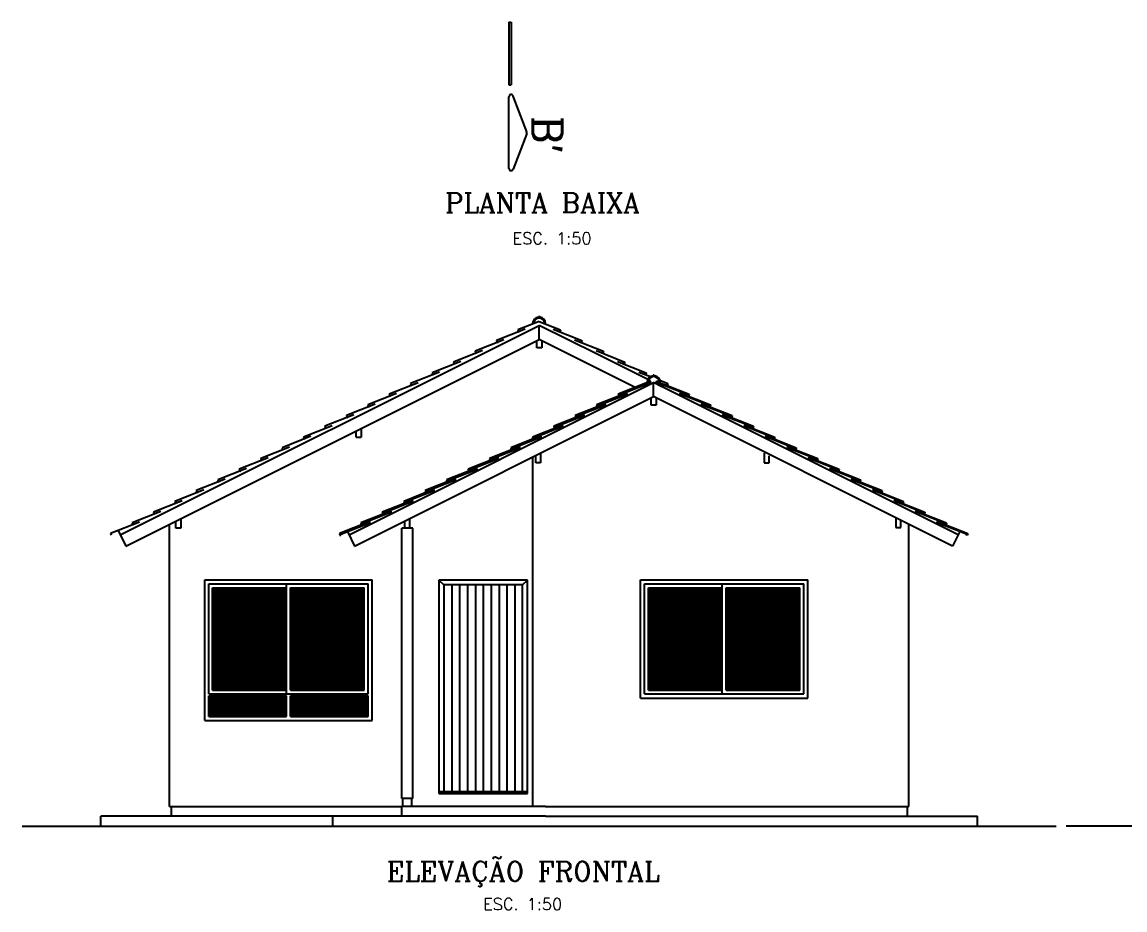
# Model space of a CAD drawing. Extents: x -29 to 75, y 16 to 65.
# Drawn here: x 20.13 to 31.34, y 15.54 to 24.56 of the extents above; entities that cross this region are included whole.
import ezdxf

# ---------------------------------------------------------------- set-up
doc = ezdxf.new("R2010")
doc.units = 0
doc.header["$MEASUREMENT"] = 0
doc.linetypes.add('DASHED2', pattern=[0.375, 0.25, -0.125])
doc.layers.get('0').update_dxf_attribs({"linetype": 'CONTINUOUS'})
for name, color, linetype in [('CORTETERRA', 244, 'CONTINUOUS'), ('COTAS', 244, 'CONTINUOUS'), ('PAREDE', 7, 'CONTINUOUS'), ('TELHA', 1, 'CONTINUOUS'), ('TELHADO', 30, 'CONTINUOUS'), ('TEXTO', 244, 'CONTINUOUS'), ('VEGETAÇÃO', 92, 'CONTINUOUS'), ('VIDROF', 155, 'CONTINUOUS'), ('VISTAP', 244, 'CONTINUOUS')]:
    doc.layers.add(name, color=color, linetype=linetype)
doc.styles.add('ROMANC', font='romanc.shx', dxfattribs={"height": 0.1})

# ---------------------------------------------------------------- blocks, each defined once
blk = doc.blocks.new('*X79')
at = {"color": 0, "linetype": 'Continuous'}
for p, q in [((22.068, 18.073), (22.809, 18.814)), ((22.068, 18.091), (22.791, 18.814)), ((22.068, 18.109), (22.774, 18.814)), ((22.068, 18.126), (22.756, 18.814)), ((22.068, 18.144), (22.738, 18.814)), ((22.068, 18.162), (22.721, 18.814)), ((22.068, 18.179), (22.703, 18.814)), ((22.068, 18.197), (22.685, 18.814)), ((22.068, 18.215), (22.668, 18.814)), ((22.068, 18.232), (22.65, 18.814)), ((22.068, 18.25), (22.632, 18.814)), ((22.068, 18.268), (22.615, 18.814)), ((22.068, 18.285), (22.597, 18.814)), ((22.068, 18.303), (22.579, 18.814)), ((22.068, 18.321), (22.562, 18.814)), ((22.068, 18.338), (22.544, 18.814)), ((22.068, 18.356), (22.526, 18.814)), ((22.068, 18.374), (22.509, 18.814)), ((22.068, 18.391), (22.491, 18.814)), ((22.068, 18.409), (22.473, 18.814)), ((22.068, 18.427), (22.456, 18.814)), ((22.068, 18.444), (22.438, 18.814)), ((22.068, 18.462), (22.42, 18.814)), ((22.068, 18.48), (22.402, 18.814)), ((22.068, 18.498), (22.385, 18.814)), ((22.068, 18.515), (22.367, 18.814)), ((22.068, 18.533), (22.349, 18.814)), ((22.068, 18.551), (22.332, 18.814)), ((22.068, 18.568), (22.314, 18.814)), ((22.068, 18.586), (22.296, 18.814)), ((22.068, 18.604), (22.279, 18.814)), ((22.068, 18.621), (22.261, 18.814)), ((22.068, 18.639), (22.243, 18.814)), ((22.068, 18.657), (22.226, 18.814)), ((22.068, 18.674), (22.208, 18.814)), ((22.068, 18.692), (22.19, 18.814)), ((22.068, 18.71), (22.173, 18.814)), ((22.068, 18.727), (22.155, 18.814)), ((22.068, 18.745), (22.137, 18.814)), ((22.068, 18.763), (22.12, 18.814)), ((22.068, 18.78), (22.102, 18.814)), ((22.068, 18.798), (22.084, 18.814)), ((22.068, 18.056), (22.818, 18.806)), ((22.068, 18.038), (22.818, 18.788)), ((22.068, 18.02), (22.818, 18.77)), ((22.068, 18.003), (22.818, 18.753)), ((22.068, 17.985), (22.818, 18.735)), ((22.068, 17.967), (22.818, 18.717)), ((22.858, 18.068), (23.605, 18.814)), ((22.858, 18.085), (23.587, 18.814)), ((22.858, 18.103), (23.569, 18.814)), ((22.858, 18.121), (23.552, 18.814)), ((22.858, 18.138), (23.534, 18.814)), ((22.858, 18.156), (23.516, 18.814)), ((22.858, 18.174), (23.498, 18.814)), ((22.858, 18.191), (23.481, 18.814)), ((22.858, 18.209), (23.463, 18.814)), ((22.858, 18.227), (23.445, 18.814)), ((22.858, 18.245), (23.428, 18.814)), ((22.858, 18.262), (23.41, 18.814)), ((22.858, 18.28), (23.392, 18.814)), ((22.858, 18.298), (23.375, 18.814)), ((22.858, 18.315), (23.357, 18.814)), ((22.858, 18.333), (23.339, 18.814)), ((22.858, 18.351), (23.322, 18.814)), ((22.858, 18.368), (23.304, 18.814)), ((22.858, 18.386), (23.286, 18.814)), ((22.858, 18.404), (23.269, 18.814)), ((22.858, 18.421), (23.251, 18.814)), ((22.858, 18.439), (23.233, 18.814)), ((22.858, 18.457), (23.216, 18.814)), ((22.858, 18.474), (23.198, 18.814)), ((22.858, 18.492), (23.18, 18.814)), ((22.858, 18.51), (23.163, 18.814)), ((22.858, 18.527), (23.145, 18.814)), ((22.858, 18.545), (23.127, 18.814)), ((22.858, 18.563), (23.11, 18.814)), ((22.858, 18.58), (23.092, 18.814)), ((22.858, 18.598), (23.074, 18.814)), ((22.858, 18.616), (23.057, 18.814)), ((22.858, 18.633), (23.039, 18.814)), ((22.858, 18.651), (23.021, 18.814)), ((22.858, 18.669), (23.004, 18.814)), ((22.858, 18.686), (22.986, 18.814)), ((22.858, 18.704), (22.968, 18.814)), ((22.858, 18.722), (22.95, 18.814)), ((22.858, 18.74), (22.933, 18.814)), ((22.858, 18.757), (22.915, 18.814)), ((22.858, 18.775), (22.897, 18.814)), ((22.858, 18.793), (22.88, 18.814)), ((22.858, 18.81), (22.862, 18.814)), ((22.858, 18.05), (23.608, 18.8)), ((22.858, 18.032), (23.608, 18.782)), ((22.858, 18.015), (23.608, 18.765)), ((22.858, 17.997), (23.608, 18.747)), ((22.858, 17.979), (23.608, 18.729)), ((26.496, 18.807), (26.504, 18.814)), ((26.496, 18.789), (26.521, 18.814)), ((26.496, 18.771), (26.539, 18.814)), ((26.496, 18.754), (26.557, 18.814)), ((26.496, 18.736), (26.574, 18.814)), ((26.496, 18.718), (26.592, 18.814)), ((26.496, 18.701), (26.61, 18.814)), ((26.496, 18.683), (26.627, 18.814)), ((26.496, 18.665), (26.645, 18.814)), ((26.496, 18.648), (26.663, 18.814)), ((26.496, 18.63), (26.68, 18.814)), ((26.496, 18.612), (26.698, 18.814)), ((26.496, 18.595), (26.716, 18.814)), ((26.496, 18.577), (26.734, 18.814)), ((26.496, 18.559), (26.751, 18.814)), ((26.496, 18.541), (26.769, 18.814)), ((26.496, 18.524), (26.787, 18.814)), ((26.496, 18.506), (26.804, 18.814)), ((26.496, 18.488), (26.822, 18.814)), ((26.496, 18.471), (26.84, 18.814)), ((26.496, 18.453), (26.857, 18.814)), ((26.496, 18.435), (26.875, 18.814)), ((26.496, 18.418), (26.893, 18.814)), ((26.496, 18.4), (26.91, 18.814)), ((26.496, 18.382), (26.928, 18.814)), ((26.496, 18.365), (26.946, 18.814)), ((26.496, 18.347), (26.963, 18.814)), ((26.496, 18.329), (26.981, 18.814)), ((26.496, 18.312), (26.999, 18.814)), ((26.496, 18.294), (27.016, 18.814)), ((26.496, 18.276), (27.034, 18.814)), ((26.496, 18.259), (27.052, 18.814)), ((26.496, 18.241), (27.069, 18.814)), ((26.496, 18.223), (27.087, 18.814)), ((26.496, 18.206), (27.105, 18.814)), ((26.496, 18.188), (27.122, 18.814)), ((26.496, 18.17), (27.14, 18.814)), ((26.496, 18.153), (27.158, 18.814)), ((26.496, 18.135), (27.175, 18.814)), ((26.496, 18.117), (27.193, 18.814)), ((26.496, 18.1), (27.211, 18.814)), ((26.496, 18.082), (27.228, 18.814)), ((26.496, 18.064), (27.246, 18.814)), ((26.496, 18.047), (27.246, 18.797)), ((26.496, 18.029), (27.246, 18.779)), ((26.496, 18.011), (27.246, 18.761)), ((26.496, 17.993), (27.246, 18.743)), ((26.496, 17.976), (27.246, 18.726)), ((27.286, 18.801), (27.299, 18.814)), ((27.286, 18.783), (27.317, 18.814)), ((27.286, 18.766), (27.335, 18.814)), ((27.286, 18.748), (27.352, 18.814)), ((27.286, 18.73), (27.37, 18.814)), ((27.286, 18.713), (27.388, 18.814)), ((27.286, 18.695), (27.405, 18.814)), ((27.286, 18.677), (27.423, 18.814)), ((27.286, 18.66), (27.441, 18.814)), ((27.286, 18.642), (27.458, 18.814)), ((27.286, 18.624), (27.476, 18.814)), ((27.286, 18.607), (27.494, 18.814)), ((27.286, 18.589), (27.511, 18.814)), ((27.286, 18.571), (27.529, 18.814)), ((27.286, 18.554), (27.547, 18.814)), ((27.286, 18.536), (27.564, 18.814)), ((27.286, 18.518), (27.582, 18.814)), ((27.286, 18.501), (27.6, 18.814)), ((27.286, 18.483), (27.617, 18.814)), ((27.286, 18.465), (27.635, 18.814)), ((27.286, 18.448), (27.653, 18.814)), ((27.286, 18.43), (27.67, 18.814)), ((27.286, 18.412), (27.688, 18.814)), ((27.286, 18.395), (27.706, 18.814)), ((27.286, 18.377), (27.723, 18.814)), ((27.286, 18.359), (27.741, 18.814)), ((27.286, 18.342), (27.759, 18.814)), ((27.286, 18.324), (27.776, 18.814)), ((27.286, 18.306), (27.794, 18.814)), ((27.286, 18.289), (27.812, 18.814)), ((27.286, 18.271), (27.83, 18.814)), ((27.286, 18.253), (27.847, 18.814)), ((27.286, 18.235), (27.865, 18.814)), ((27.286, 18.218), (27.883, 18.814)), ((27.286, 18.2), (27.9, 18.814)), ((27.286, 18.182), (27.918, 18.814)), ((27.286, 18.165), (27.936, 18.814)), ((27.286, 18.147), (27.953, 18.814)), ((27.286, 18.129), (27.971, 18.814)), ((27.286, 18.112), (27.989, 18.814)), ((27.286, 18.094), (28.006, 18.814)), ((27.286, 18.076), (28.024, 18.814)), ((27.286, 18.059), (28.036, 18.809)), ((27.286, 18.041), (28.036, 18.791)), ((27.286, 18.023), (28.036, 18.773)), ((27.286, 18.006), (28.036, 18.756)), ((27.286, 17.988), (28.036, 18.738)), ((27.286, 17.97), (28.036, 18.72)), ((22.068, 17.95), (22.818, 18.7)), ((22.068, 17.932), (22.818, 18.682)), ((22.068, 17.914), (22.818, 18.664)), ((22.068, 17.896), (22.818, 18.646)), ((22.068, 17.879), (22.818, 18.629)), ((22.068, 17.861), (22.818, 18.611)), ((22.858, 17.962), (23.608, 18.712)), ((22.858, 17.944), (23.608, 18.694)), ((22.858, 17.926), (23.608, 18.676)), ((22.858, 17.909), (23.608, 18.659)), ((22.858, 17.891), (23.608, 18.641)), ((22.858, 17.873), (23.608, 18.623)), ((22.858, 17.856), (23.608, 18.606)), ((26.496, 17.958), (27.246, 18.708)), ((26.496, 17.94), (27.246, 18.69)), ((26.496, 17.923), (27.246, 18.673)), ((26.496, 17.905), (27.246, 18.655)), ((26.496, 17.887), (27.246, 18.637)), ((26.496, 17.87), (27.246, 18.62)), ((27.286, 17.953), (28.036, 18.703)), ((27.286, 17.935), (28.036, 18.685)), ((27.286, 17.917), (28.036, 18.667)), ((27.286, 17.9), (28.036, 18.65)), ((27.286, 17.882), (28.036, 18.632)), ((27.286, 17.864), (28.036, 18.614)), ((22.068, 17.843), (22.818, 18.593)), ((22.068, 17.826), (22.818, 18.576)), ((22.068, 17.808), (22.818, 18.558)), ((22.068, 17.79), (22.818, 18.54)), ((22.07, 17.774), (22.818, 18.523)), ((22.087, 17.774), (22.818, 18.505)), ((22.858, 17.838), (23.608, 18.588)), ((22.858, 17.82), (23.608, 18.57)), ((22.858, 17.803), (23.608, 18.553)), ((22.858, 17.785), (23.608, 18.535)), ((22.865, 17.774), (23.608, 18.517)), ((22.883, 17.774), (23.608, 18.5)), ((26.496, 17.852), (27.246, 18.602)), ((26.496, 17.834), (27.246, 18.584)), ((26.496, 17.817), (27.246, 18.567)), ((26.496, 17.799), (27.246, 18.549)), ((26.496, 17.781), (27.246, 18.531)), ((26.507, 17.774), (27.246, 18.514)), ((26.524, 17.774), (27.246, 18.496)), ((27.286, 17.847), (28.036, 18.597)), ((27.286, 17.829), (28.036, 18.579)), ((27.286, 17.811), (28.036, 18.561)), ((27.286, 17.794), (28.036, 18.544)), ((27.286, 17.776), (28.036, 18.526)), ((27.302, 17.774), (28.036, 18.508)), ((22.105, 17.774), (22.818, 18.487)), ((22.123, 17.774), (22.818, 18.47)), ((22.14, 17.774), (22.818, 18.452)), ((22.158, 17.774), (22.818, 18.434)), ((22.176, 17.774), (22.818, 18.417)), ((22.193, 17.774), (22.818, 18.399)), ((22.211, 17.774), (22.818, 18.381)), ((22.9, 17.774), (23.608, 18.482)), ((22.918, 17.774), (23.608, 18.464)), ((22.936, 17.774), (23.608, 18.447)), ((22.953, 17.774), (23.608, 18.429)), ((22.971, 17.774), (23.608, 18.411)), ((22.989, 17.774), (23.608, 18.393)), ((26.542, 17.774), (27.246, 18.478)), ((26.56, 17.774), (27.246, 18.461)), ((26.577, 17.774), (27.246, 18.443)), ((26.595, 17.774), (27.246, 18.425)), ((26.613, 17.774), (27.246, 18.408)), ((26.63, 17.774), (27.246, 18.39)), ((27.32, 17.774), (28.036, 18.49)), ((27.338, 17.774), (28.036, 18.473)), ((27.355, 17.774), (28.036, 18.455)), ((27.373, 17.774), (28.036, 18.437)), ((27.391, 17.774), (28.036, 18.42)), ((27.408, 17.774), (28.036, 18.402)), ((27.426, 17.774), (28.036, 18.384)), ((22.229, 17.774), (22.818, 18.364)), ((22.246, 17.774), (22.818, 18.346)), ((22.264, 17.774), (22.818, 18.328)), ((22.282, 17.774), (22.818, 18.311)), ((22.299, 17.774), (22.818, 18.293)), ((22.317, 17.774), (22.818, 18.275)), ((23.006, 17.774), (23.608, 18.376)), ((23.024, 17.774), (23.608, 18.358)), ((23.042, 17.774), (23.608, 18.34)), ((23.06, 17.774), (23.608, 18.323)), ((23.077, 17.774), (23.608, 18.305)), ((23.095, 17.774), (23.608, 18.287)), ((23.113, 17.774), (23.608, 18.27)), ((26.648, 17.774), (27.246, 18.372)), ((26.666, 17.774), (27.246, 18.355)), ((26.683, 17.774), (27.246, 18.337)), ((26.701, 17.774), (27.246, 18.319)), ((26.719, 17.774), (27.246, 18.302)), ((26.736, 17.774), (27.246, 18.284)), ((27.444, 17.774), (28.036, 18.367)), ((27.461, 17.774), (28.036, 18.349)), ((27.479, 17.774), (28.036, 18.331)), ((27.497, 17.774), (28.036, 18.314)), ((27.514, 17.774), (28.036, 18.296)), ((27.532, 17.774), (28.036, 18.278)), ((22.335, 17.774), (22.818, 18.258)), ((22.352, 17.774), (22.818, 18.24)), ((22.37, 17.774), (22.818, 18.222)), ((22.388, 17.774), (22.818, 18.205)), ((22.405, 17.774), (22.818, 18.187)), ((22.423, 17.774), (22.818, 18.169)), ((23.13, 17.774), (23.608, 18.252)), ((23.148, 17.774), (23.608, 18.234)), ((23.166, 17.774), (23.608, 18.217)), ((23.183, 17.774), (23.608, 18.199)), ((23.201, 17.774), (23.608, 18.181)), ((23.219, 17.774), (23.608, 18.164)), ((26.754, 17.774), (27.246, 18.266)), ((26.772, 17.774), (27.246, 18.249)), ((26.79, 17.774), (27.246, 18.231)), ((26.807, 17.774), (27.246, 18.213)), ((26.825, 17.774), (27.246, 18.195)), ((26.843, 17.774), (27.246, 18.178)), ((26.86, 17.774), (27.246, 18.16)), ((27.55, 17.774), (28.036, 18.261)), ((27.567, 17.774), (28.036, 18.243)), ((27.585, 17.774), (28.036, 18.225)), ((27.603, 17.774), (28.036, 18.208)), ((27.62, 17.774), (28.036, 18.19)), ((27.638, 17.774), (28.036, 18.172)), ((22.441, 17.774), (22.818, 18.151)), ((22.458, 17.774), (22.818, 18.134)), ((22.476, 17.774), (22.818, 18.116)), ((22.494, 17.774), (22.818, 18.098)), ((22.512, 17.774), (22.818, 18.081)), ((22.529, 17.774), (22.818, 18.063)), ((22.547, 17.774), (22.818, 18.045)), ((23.236, 17.774), (23.608, 18.146)), ((23.254, 17.774), (23.608, 18.128)), ((23.272, 17.774), (23.608, 18.111)), ((23.289, 17.774), (23.608, 18.093)), ((23.307, 17.774), (23.608, 18.075)), ((23.325, 17.774), (23.608, 18.058)), ((26.878, 17.774), (27.246, 18.142)), ((26.896, 17.774), (27.246, 18.125)), ((26.913, 17.774), (27.246, 18.107)), ((26.931, 17.774), (27.246, 18.089)), ((26.949, 17.774), (27.246, 18.072)), ((26.966, 17.774), (27.246, 18.054)), ((27.656, 17.774), (28.036, 18.155)), ((27.673, 17.774), (28.036, 18.137)), ((27.691, 17.774), (28.036, 18.119)), ((27.709, 17.774), (28.036, 18.102)), ((27.726, 17.774), (28.036, 18.084)), ((27.744, 17.774), (28.036, 18.066)), ((27.762, 17.774), (28.036, 18.049)), ((22.565, 17.774), (22.818, 18.028)), ((22.582, 17.774), (22.818, 18.01)), ((22.6, 17.774), (22.818, 17.992)), ((22.618, 17.774), (22.818, 17.975)), ((22.635, 17.774), (22.818, 17.957)), ((22.653, 17.774), (22.818, 17.939)), ((23.342, 17.774), (23.608, 18.04)), ((23.36, 17.774), (23.608, 18.022)), ((23.378, 17.774), (23.608, 18.005)), ((23.395, 17.774), (23.608, 17.987)), ((23.413, 17.774), (23.608, 17.969)), ((23.431, 17.774), (23.608, 17.952)), ((23.448, 17.774), (23.608, 17.934)), ((26.984, 17.774), (27.246, 18.036)), ((27.002, 17.774), (27.246, 18.019)), ((27.019, 17.774), (27.246, 18.001)), ((27.037, 17.774), (27.246, 17.983)), ((27.055, 17.774), (27.246, 17.966)), ((27.072, 17.774), (27.246, 17.948)), ((27.779, 17.774), (28.036, 18.031)), ((27.797, 17.774), (28.036, 18.013)), ((27.815, 17.774), (28.036, 17.996)), ((27.833, 17.774), (28.036, 17.978)), ((27.85, 17.774), (28.036, 17.96)), ((27.868, 17.774), (28.036, 17.942)), ((22.671, 17.774), (22.818, 17.922)), ((22.688, 17.774), (22.818, 17.904)), ((22.706, 17.774), (22.818, 17.886)), ((22.724, 17.774), (22.818, 17.869)), ((22.741, 17.774), (22.818, 17.851)), ((22.759, 17.774), (22.818, 17.833)), ((23.466, 17.774), (23.608, 17.916)), ((23.484, 17.774), (23.608, 17.899)), ((23.501, 17.774), (23.608, 17.881)), ((23.519, 17.774), (23.608, 17.863)), ((23.537, 17.774), (23.608, 17.845)), ((23.555, 17.774), (23.608, 17.828)), ((27.09, 17.774), (27.246, 17.93)), ((27.108, 17.774), (27.246, 17.913)), ((27.125, 17.774), (27.246, 17.895)), ((27.143, 17.774), (27.246, 17.877)), ((27.161, 17.774), (27.246, 17.86)), ((27.178, 17.774), (27.246, 17.842)), ((27.196, 17.774), (27.246, 17.824)), ((27.886, 17.774), (28.036, 17.925)), ((27.903, 17.774), (28.036, 17.907)), ((27.921, 17.774), (28.036, 17.889)), ((27.939, 17.774), (28.036, 17.872)), ((27.956, 17.774), (28.036, 17.854)), ((27.974, 17.774), (28.036, 17.836)), ((22.028, 17.521), (22.222, 17.714)), ((22.028, 17.538), (22.204, 17.714)), ((22.028, 17.556), (22.186, 17.714)), ((22.028, 17.574), (22.169, 17.714)), ((22.028, 17.591), (22.151, 17.714)), ((22.028, 17.609), (22.133, 17.714)), ((22.028, 17.627), (22.116, 17.714)), ((22.028, 17.644), (22.098, 17.714)), ((22.028, 17.662), (22.08, 17.714)), ((22.028, 17.68), (22.063, 17.714)), ((22.028, 17.697), (22.045, 17.714)), ((22.029, 17.504), (22.239, 17.714)), ((22.047, 17.504), (22.257, 17.714)), ((22.065, 17.504), (22.275, 17.714)), ((22.082, 17.504), (22.292, 17.714)), ((22.1, 17.504), (22.31, 17.714)), ((22.118, 17.504), (22.328, 17.714)), ((22.135, 17.504), (22.345, 17.714)), ((22.153, 17.504), (22.363, 17.714)), ((22.171, 17.504), (22.381, 17.714)), ((22.188, 17.504), (22.398, 17.714)), ((22.206, 17.504), (22.416, 17.714)), ((22.224, 17.504), (22.434, 17.714)), ((22.242, 17.504), (22.452, 17.714)), ((22.259, 17.504), (22.469, 17.714)), ((22.277, 17.504), (22.487, 17.714)), ((22.295, 17.504), (22.505, 17.714)), ((22.312, 17.504), (22.522, 17.714)), ((22.33, 17.504), (22.54, 17.714)), ((22.348, 17.504), (22.558, 17.714)), ((22.365, 17.504), (22.575, 17.714)), ((22.383, 17.504), (22.593, 17.714)), ((22.401, 17.504), (22.611, 17.714)), ((22.418, 17.504), (22.628, 17.714)), ((22.436, 17.504), (22.646, 17.714)), ((22.454, 17.504), (22.664, 17.714)), ((22.471, 17.504), (22.681, 17.714)), ((22.489, 17.504), (22.699, 17.714)), ((22.507, 17.504), (22.717, 17.714)), ((22.524, 17.504), (22.734, 17.714)), ((22.542, 17.504), (22.752, 17.714)), ((22.56, 17.504), (22.77, 17.714)), ((22.577, 17.504), (22.787, 17.714)), ((22.595, 17.504), (22.805, 17.714)), ((22.613, 17.504), (22.818, 17.71)), ((22.777, 17.774), (22.818, 17.816)), ((22.794, 17.774), (22.818, 17.798)), ((22.812, 17.774), (22.818, 17.78)), ((22.858, 17.52), (23.053, 17.714)), ((22.858, 17.537), (23.035, 17.714)), ((22.858, 17.555), (23.017, 17.714)), ((22.858, 17.573), (23, 17.714)), ((22.858, 17.59), (22.982, 17.714)), ((22.858, 17.608), (22.964, 17.714)), ((22.858, 17.626), (22.946, 17.714)), ((22.858, 17.643), (22.929, 17.714)), ((22.858, 17.661), (22.911, 17.714)), ((22.858, 17.679), (22.893, 17.714)), ((22.858, 17.697), (22.876, 17.714)), ((22.86, 17.504), (23.07, 17.714)), ((22.878, 17.504), (23.088, 17.714)), ((22.896, 17.504), (23.106, 17.714)), ((22.913, 17.504), (23.123, 17.714)), ((22.931, 17.504), (23.141, 17.714)), ((22.949, 17.504), (23.159, 17.714)), ((22.966, 17.504), (23.176, 17.714)), ((22.984, 17.504), (23.194, 17.714)), ((23.002, 17.504), (23.212, 17.714)), ((23.019, 17.504), (23.229, 17.714)), ((23.037, 17.504), (23.247, 17.714)), ((23.055, 17.504), (23.265, 17.714)), ((23.072, 17.504), (23.282, 17.714)), ((23.09, 17.504), (23.3, 17.714)), ((23.108, 17.504), (23.318, 17.714)), ((23.125, 17.504), (23.335, 17.714)), ((23.143, 17.504), (23.353, 17.714)), ((23.161, 17.504), (23.371, 17.714)), ((23.178, 17.504), (23.388, 17.714)), ((23.196, 17.504), (23.406, 17.714)), ((23.214, 17.504), (23.424, 17.714)), ((23.231, 17.504), (23.441, 17.714)), ((23.249, 17.504), (23.459, 17.714)), ((23.267, 17.504), (23.477, 17.714)), ((23.285, 17.504), (23.495, 17.714)), ((23.302, 17.504), (23.512, 17.714)), ((23.32, 17.504), (23.53, 17.714)), ((23.338, 17.504), (23.548, 17.714)), ((23.355, 17.504), (23.565, 17.714)), ((23.373, 17.504), (23.583, 17.714)), ((23.391, 17.504), (23.601, 17.714)), ((23.408, 17.504), (23.618, 17.714)), ((23.426, 17.504), (23.636, 17.714)), ((23.444, 17.504), (23.648, 17.709)), ((23.572, 17.774), (23.608, 17.81)), ((23.59, 17.774), (23.608, 17.792)), ((23.608, 17.774), (23.608, 17.775)), ((27.214, 17.774), (27.246, 17.807)), ((27.231, 17.774), (27.246, 17.789)), ((27.992, 17.774), (28.036, 17.819)), ((28.009, 17.774), (28.036, 17.801)), ((28.027, 17.774), (28.036, 17.783)), ((22.63, 17.504), (22.818, 17.692)), ((22.648, 17.504), (22.818, 17.674)), ((22.666, 17.504), (22.818, 17.657)), ((22.683, 17.504), (22.818, 17.639)), ((22.701, 17.504), (22.818, 17.621)), ((22.719, 17.504), (22.818, 17.603)), ((23.461, 17.504), (23.648, 17.691)), ((23.479, 17.504), (23.648, 17.673)), ((23.497, 17.504), (23.648, 17.656)), ((23.514, 17.504), (23.648, 17.638)), ((23.532, 17.504), (23.648, 17.62)), ((23.55, 17.504), (23.648, 17.603)), ((22.736, 17.504), (22.818, 17.586)), ((22.754, 17.504), (22.818, 17.568)), ((22.772, 17.504), (22.818, 17.55)), ((22.79, 17.504), (22.818, 17.533)), ((22.807, 17.504), (22.818, 17.515)), ((23.567, 17.504), (23.648, 17.585)), ((23.585, 17.504), (23.648, 17.567)), ((23.603, 17.504), (23.648, 17.55)), ((23.62, 17.504), (23.648, 17.532)), ((23.638, 17.504), (23.648, 17.514))]:
    blk.add_line(p, q, dxfattribs=at)

msp = doc.modelspace()

# ---------------------------------------------------------------- linework, layer by layer
at = {"layer": 'CORTETERRA', "color": 3}
msp.add_line((43.257, 16.391), (30.741, 16.391), dxfattribs=at)
at = {"layer": 'COTAS', "color": 3}
for p, q in [((25.079, 24.562), (25.079, 23.923)), ((25.079, 24.562), (25.101, 24.562)), ((25.101, 24.562), (25.101, 23.923)), ((25.079, 23.923), (25.101, 23.923))]:
    msp.add_line(p, q, dxfattribs=at)
at = {"layer": 'PAREDE', "color": 1}
for p, q in [((25.32, 16.591), (25.32, 20.141)), ((23.99, 16.671), (23.99, 19.419)), ((24.103, 16.671), (24.103, 19.419)), ((29.141, 16.591), (29.141, 19.46)), ((23.99, 16.491), (23.99, 16.591)), ((24, 16.591), (24, 16.671)), ((24.093, 16.591), (24.093, 16.671)), ((25.451, 16.591), (29.141, 16.591)), ((29.126, 16.591), (29.126, 16.491)), ((23.29, 16.391), (23.29, 16.491)), ((25.451, 16.491), (29.841, 16.491)), ((29.841, 16.391), (29.841, 16.491))]:
    msp.add_line(p, q, dxfattribs=at)
at = {"layer": 'PAREDE', "color": 1, "linetype": 'Continuous'}
for p, q in [((24.103, 16.671), (23.99, 16.671)), ((25.451, 16.591), (23.99, 16.591)), ((25.451, 16.491), (20.931, 16.491)), ((20.931, 16.391), (20.931, 16.491))]:
    msp.add_line(p, q, dxfattribs=at)
at = {"layer": 'TELHA', "linetype": 'Continuous'}
msp.add_line((26.549, 20.756), (26.549, 20.898), dxfattribs=at)
at = {"layer": 'TELHADO', "color": 244, "linetype": 'Continuous'}
for p, q in [((25.386, 21.52), (25.169, 21.434)), ((25.381, 21.568), (25.378, 21.563)), ((25.382, 21.568), (25.379, 21.563)), ((25.388, 21.568), (25.381, 21.568)), ((25.382, 21.568), (25.389, 21.568)), ((25.386, 21.52), (25.603, 21.434)), ((25.388, 21.568), (25.392, 21.563)), ((25.389, 21.568), (25.392, 21.563)), ((21.129, 19.351), (25.386, 21.479)), ((25.244, 21.441), (24.952, 21.325)), ((25.169, 21.434), (25.175, 21.415)), ((25.175, 21.415), (25.183, 21.418)), ((25.183, 21.418), (25.183, 21.427)), ((25.329, 21.501), (25.319, 21.497)), ((25.974, 21.186), (25.386, 21.479)), ((25.386, 21.337), (25.386, 21.479)), ((25.451, 21.497), (25.442, 21.501)), ((25.529, 21.441), (25.821, 21.325)), ((25.59, 21.418), (25.589, 21.427)), ((25.597, 21.415), (25.59, 21.418)), ((25.603, 21.434), (25.597, 21.415)), ((21.186, 19.237), (25.386, 21.337)), ((25.026, 21.332), (24.734, 21.216)), ((24.952, 21.325), (24.957, 21.306)), ((24.957, 21.306), (24.965, 21.309)), ((24.965, 21.309), (24.965, 21.318)), ((25.362, 21.251), (25.362, 21.323)), ((26.362, 20.849), (25.386, 21.337)), ((25.412, 21.325), (25.412, 21.251)), ((25.746, 21.332), (26.039, 21.216)), ((25.808, 21.309), (25.807, 21.318)), ((25.815, 21.306), (25.808, 21.309)), ((25.821, 21.325), (25.815, 21.306)), ((24.809, 21.223), (24.516, 21.107)), ((24.734, 21.216), (24.74, 21.197)), ((24.74, 21.197), (24.747, 21.2)), ((24.747, 21.2), (24.748, 21.209)), ((25.412, 21.251), (25.362, 21.251)), ((25.964, 21.223), (26.257, 21.107)), ((26.489, 20.928), (25.974, 21.186)), ((26.025, 21.2), (26.025, 21.209)), ((26.033, 21.197), (26.025, 21.2)), ((26.039, 21.216), (26.033, 21.197)), ((24.591, 21.114), (24.298, 20.998)), ((24.516, 21.107), (24.522, 21.088)), ((24.522, 21.088), (24.529, 21.091)), ((24.529, 21.091), (24.53, 21.1)), ((26.182, 21.114), (26.474, 20.998)), ((26.243, 21.091), (26.243, 21.1)), ((26.251, 21.088), (26.243, 21.091)), ((26.257, 21.107), (26.251, 21.088)), ((24.373, 21.005), (24.08, 20.889)), ((24.298, 20.998), (24.304, 20.979)), ((24.304, 20.979), (24.312, 20.983)), ((24.312, 20.983), (24.312, 20.992)), ((26.4, 21.005), (26.517, 20.959)), ((26.461, 20.983), (26.461, 20.992)), ((26.469, 20.979), (26.461, 20.983)), ((26.474, 20.998), (26.469, 20.979)), ((24.155, 20.896), (23.863, 20.78)), ((24.08, 20.889), (24.086, 20.871)), ((24.086, 20.871), (24.094, 20.874)), ((24.094, 20.874), (24.094, 20.883)), ((23.937, 20.787), (23.645, 20.672)), ((23.863, 20.78), (23.868, 20.762)), ((23.868, 20.762), (23.876, 20.765)), ((23.876, 20.765), (23.876, 20.774)), ((23.72, 20.678), (23.427, 20.563)), ((23.645, 20.672), (23.651, 20.653)), ((23.651, 20.653), (23.658, 20.656)), ((23.658, 20.656), (23.659, 20.665)), ((23.502, 20.569), (23.209, 20.454)), ((23.427, 20.563), (23.433, 20.544)), ((23.433, 20.544), (23.44, 20.547)), ((23.44, 20.547), (23.441, 20.556)), ((23.284, 20.46), (22.991, 20.345)), ((23.209, 20.454), (23.215, 20.435)), ((23.215, 20.435), (23.223, 20.438)), ((23.223, 20.438), (23.223, 20.447)), ((23.066, 20.352), (22.774, 20.236)), ((22.991, 20.345), (22.997, 20.326)), ((22.997, 20.326), (23.005, 20.329)), ((23.005, 20.329), (23.005, 20.338)), ((23.528, 20.344), (23.578, 20.345)), ((22.848, 20.243), (22.556, 20.127)), ((22.774, 20.236), (22.779, 20.217)), ((22.779, 20.217), (22.787, 20.22)), ((22.787, 20.22), (22.788, 20.229)), ((22.631, 20.134), (22.338, 20.018)), ((22.556, 20.127), (22.562, 20.108)), ((22.562, 20.108), (22.569, 20.111)), ((22.569, 20.111), (22.57, 20.12)), ((22.413, 20.025), (22.12, 19.909)), ((22.338, 20.018), (22.344, 19.999)), ((22.344, 19.999), (22.351, 20.002)), ((22.351, 20.002), (22.352, 20.011)), ((22.195, 19.916), (21.902, 19.8)), ((22.12, 19.909), (22.126, 19.89)), ((22.126, 19.89), (22.134, 19.894)), ((22.134, 19.894), (22.134, 19.903)), ((21.977, 19.807), (21.685, 19.691)), ((21.902, 19.8), (21.908, 19.782)), ((21.908, 19.782), (21.916, 19.785)), ((21.916, 19.785), (21.916, 19.794)), ((21.759, 19.698), (21.467, 19.583)), ((21.685, 19.691), (21.69, 19.673)), ((21.69, 19.673), (21.698, 19.676)), ((21.698, 19.676), (21.699, 19.685)), ((21.542, 19.589), (21.249, 19.474)), ((21.467, 19.583), (21.473, 19.564)), ((21.473, 19.564), (21.48, 19.567)), ((21.48, 19.567), (21.481, 19.576)), ((21.745, 19.516), (21.745, 19.419)), ((21.324, 19.48), (21.031, 19.365)), ((21.107, 19.395), (21.186, 19.237)), ((21.249, 19.474), (21.255, 19.455)), ((21.255, 19.455), (21.262, 19.458)), ((21.262, 19.458), (21.263, 19.467)), ((21.631, 16.591), (21.631, 19.46)), ((21.695, 19.419), (21.695, 19.491)), ((21.745, 19.419), (21.695, 19.419)), ((21.031, 19.365), (21.037, 19.346)), ((21.631, 16.591), (23.99, 16.591))]:
    msp.add_line(p, q, dxfattribs=at)
at = {"layer": 'TELHADO', "color": 1, "linetype": 'Continuous'}
for p, q in [((26.546, 20.973), (26.543, 20.967)), ((26.547, 20.973), (26.544, 20.968)), ((26.553, 20.973), (26.546, 20.973)), ((26.547, 20.973), (26.554, 20.973)), ((26.553, 20.973), (26.557, 20.968)), ((26.554, 20.973), (26.557, 20.967)), ((23.454, 19.351), (26.549, 20.898)), ((26.504, 20.905), (26.188, 20.78)), ((26.202, 20.774), (26.511, 20.895)), ((26.494, 20.905), (26.484, 20.902)), ((26.498, 20.924), (26.498, 20.924)), ((26.512, 20.916), (26.503, 20.913)), ((26.503, 20.913), (26.504, 20.905)), ((26.511, 20.895), (26.518, 20.885)), ((26.52, 20.899), (26.512, 20.916)), ((26.518, 20.885), (26.523, 20.887)), ((26.523, 20.887), (26.52, 20.899)), ((26.529, 20.954), (26.529, 20.954)), ((29.644, 19.351), (26.549, 20.898)), ((26.633, 20.856), (26.549, 20.898)), ((26.574, 20.888), (26.576, 20.9)), ((26.579, 20.886), (26.574, 20.888)), ((26.576, 20.9), (26.585, 20.917)), ((26.586, 20.896), (26.579, 20.886)), ((26.585, 20.917), (26.594, 20.914)), ((26.896, 20.774), (26.586, 20.896)), ((26.594, 20.914), (26.593, 20.906)), ((26.593, 20.906), (26.91, 20.78)), ((26.601, 20.925), (26.601, 20.925)), ((26.616, 20.902), (26.606, 20.906)), ((26.613, 20.921), (26.692, 20.889)), ((26.679, 20.874), (26.678, 20.883)), ((26.686, 20.871), (26.679, 20.874)), ((26.692, 20.889), (26.686, 20.869)), ((23.511, 19.237), (26.549, 20.756)), ((26.263, 20.787), (25.97, 20.672)), ((25.984, 20.665), (26.27, 20.778)), ((26.188, 20.78), (26.194, 20.762)), ((26.194, 20.762), (26.201, 20.765)), ((26.201, 20.765), (26.202, 20.774)), ((26.271, 20.798), (26.261, 20.795)), ((26.261, 20.795), (26.263, 20.787)), ((26.27, 20.778), (26.277, 20.767)), ((26.279, 20.781), (26.271, 20.798)), ((26.277, 20.767), (26.282, 20.769)), ((26.282, 20.769), (26.279, 20.781)), ((26.524, 20.669), (26.524, 20.742)), ((29.587, 19.237), (26.549, 20.756)), ((26.574, 20.743), (26.574, 20.669)), ((26.816, 20.769), (26.819, 20.781)), ((26.821, 20.767), (26.816, 20.769)), ((26.819, 20.781), (26.827, 20.798)), ((26.828, 20.778), (26.821, 20.767)), ((26.827, 20.798), (26.837, 20.795)), ((27.114, 20.665), (26.828, 20.778)), ((26.837, 20.795), (26.835, 20.787)), ((26.835, 20.787), (27.128, 20.672)), ((26.897, 20.765), (26.896, 20.774)), ((26.904, 20.762), (26.897, 20.765)), ((26.91, 20.78), (26.904, 20.762)), ((26.045, 20.678), (25.752, 20.563)), ((25.766, 20.556), (26.052, 20.669)), ((25.97, 20.672), (25.976, 20.653)), ((25.976, 20.653), (25.984, 20.656)), ((25.984, 20.656), (25.984, 20.665)), ((26.053, 20.69), (26.044, 20.686)), ((26.044, 20.686), (26.045, 20.678)), ((26.052, 20.669), (26.059, 20.658)), ((26.061, 20.673), (26.053, 20.69)), ((26.059, 20.658), (26.064, 20.66)), ((26.064, 20.66), (26.061, 20.673)), ((26.574, 20.669), (26.524, 20.669)), ((27.034, 20.66), (27.037, 20.673)), ((27.039, 20.658), (27.034, 20.66)), ((27.037, 20.673), (27.045, 20.69)), ((27.046, 20.669), (27.039, 20.658)), ((27.045, 20.69), (27.054, 20.686)), ((27.332, 20.556), (27.046, 20.669)), ((27.054, 20.686), (27.053, 20.678)), ((27.053, 20.678), (27.346, 20.563)), ((27.114, 20.656), (27.114, 20.665)), ((27.122, 20.653), (27.114, 20.656)), ((27.128, 20.672), (27.122, 20.653)), ((25.827, 20.569), (25.535, 20.454)), ((25.548, 20.447), (25.834, 20.56)), ((25.752, 20.563), (25.758, 20.544)), ((25.758, 20.544), (25.766, 20.547)), ((25.766, 20.547), (25.766, 20.556)), ((25.835, 20.581), (25.826, 20.577)), ((25.826, 20.577), (25.827, 20.569)), ((25.834, 20.56), (25.841, 20.549)), ((25.844, 20.564), (25.835, 20.581)), ((25.841, 20.549), (25.846, 20.552)), ((25.846, 20.552), (25.844, 20.564)), ((27.252, 20.552), (27.254, 20.564)), ((27.257, 20.549), (27.252, 20.552)), ((27.254, 20.564), (27.263, 20.581)), ((27.264, 20.56), (27.257, 20.549)), ((27.263, 20.581), (27.272, 20.577)), ((27.55, 20.447), (27.264, 20.56)), ((27.272, 20.577), (27.271, 20.569)), ((27.271, 20.569), (27.563, 20.454)), ((27.332, 20.547), (27.332, 20.556)), ((27.34, 20.544), (27.332, 20.547)), ((27.346, 20.563), (27.34, 20.544)), ((25.609, 20.46), (25.317, 20.345)), ((25.331, 20.338), (25.616, 20.451)), ((25.535, 20.454), (25.54, 20.435)), ((25.54, 20.435), (25.548, 20.438)), ((25.548, 20.438), (25.548, 20.447)), ((25.617, 20.472), (25.608, 20.469)), ((25.608, 20.469), (25.609, 20.46)), ((25.616, 20.451), (25.623, 20.441)), ((25.626, 20.455), (25.617, 20.472)), ((25.623, 20.441), (25.629, 20.443)), ((25.629, 20.443), (25.626, 20.455)), ((27.469, 20.443), (27.472, 20.455)), ((27.475, 20.441), (27.469, 20.443)), ((27.472, 20.455), (27.481, 20.472)), ((27.482, 20.451), (27.475, 20.441)), ((27.481, 20.472), (27.49, 20.469)), ((27.767, 20.338), (27.482, 20.451)), ((27.49, 20.469), (27.489, 20.46)), ((27.489, 20.46), (27.781, 20.345)), ((27.55, 20.438), (27.55, 20.447)), ((27.558, 20.435), (27.55, 20.438)), ((27.563, 20.454), (27.558, 20.435)), ((25.392, 20.352), (25.099, 20.236)), ((25.113, 20.229), (25.398, 20.342)), ((25.317, 20.345), (25.323, 20.326)), ((25.323, 20.326), (25.33, 20.329)), ((25.4, 20.363), (25.39, 20.36)), ((25.39, 20.36), (25.392, 20.352)), ((25.398, 20.342), (25.406, 20.332)), ((25.408, 20.346), (25.4, 20.363)), ((25.406, 20.332), (25.411, 20.334)), ((25.411, 20.334), (25.408, 20.346)), ((27.687, 20.334), (27.69, 20.346)), ((27.692, 20.332), (27.687, 20.334)), ((27.69, 20.346), (27.698, 20.363)), ((27.7, 20.342), (27.692, 20.332)), ((27.698, 20.363), (27.708, 20.36)), ((27.985, 20.229), (27.7, 20.342)), ((27.708, 20.36), (27.706, 20.352)), ((27.706, 20.352), (27.999, 20.236)), ((27.768, 20.329), (27.767, 20.338)), ((27.775, 20.326), (27.768, 20.329)), ((27.781, 20.345), (27.775, 20.326)), ((25.174, 20.243), (24.881, 20.127)), ((24.895, 20.12), (25.181, 20.233)), ((25.099, 20.236), (25.105, 20.217)), ((25.105, 20.217), (25.112, 20.22)), ((25.112, 20.22), (25.113, 20.229)), ((25.182, 20.254), (25.172, 20.251)), ((25.172, 20.251), (25.174, 20.243)), ((25.181, 20.233), (25.188, 20.223)), ((25.19, 20.237), (25.182, 20.254)), ((25.188, 20.223), (25.193, 20.225)), ((25.193, 20.225), (25.19, 20.237)), ((25.401, 20.181), (25.401, 20.083)), ((27.673, 20.181), (27.673, 20.083)), ((27.905, 20.225), (27.908, 20.237)), ((27.91, 20.223), (27.905, 20.225)), ((27.908, 20.237), (27.916, 20.254)), ((27.917, 20.233), (27.91, 20.223)), ((27.916, 20.254), (27.926, 20.251)), ((28.203, 20.12), (27.917, 20.233)), ((27.926, 20.251), (27.924, 20.243)), ((27.924, 20.243), (28.217, 20.127)), ((27.986, 20.22), (27.985, 20.229)), ((27.993, 20.217), (27.986, 20.22)), ((27.999, 20.236), (27.993, 20.217)), ((24.956, 20.134), (24.663, 20.018)), ((24.677, 20.011), (24.963, 20.124)), ((24.881, 20.127), (24.887, 20.108)), ((24.887, 20.108), (24.895, 20.111)), ((24.895, 20.111), (24.895, 20.12)), ((24.964, 20.145), (24.955, 20.142)), ((24.955, 20.142), (24.956, 20.134)), ((24.963, 20.124), (24.97, 20.114)), ((24.972, 20.128), (24.964, 20.145)), ((24.97, 20.114), (24.975, 20.116)), ((24.975, 20.116), (24.972, 20.128)), ((25.351, 20.083), (25.351, 20.155)), ((25.401, 20.083), (25.351, 20.083)), ((27.673, 20.083), (27.723, 20.083)), ((27.723, 20.083), (27.723, 20.155)), ((28.123, 20.116), (28.126, 20.128)), ((28.128, 20.114), (28.123, 20.116)), ((28.126, 20.128), (28.134, 20.145)), ((28.135, 20.124), (28.128, 20.114)), ((28.134, 20.145), (28.143, 20.142)), ((28.421, 20.011), (28.135, 20.124)), ((28.143, 20.142), (28.142, 20.134)), ((28.142, 20.134), (28.435, 20.018)), ((28.203, 20.111), (28.203, 20.12)), ((28.211, 20.108), (28.203, 20.111)), ((28.217, 20.127), (28.211, 20.108)), ((24.738, 20.025), (24.446, 19.909)), ((24.46, 19.903), (24.745, 20.015)), ((24.663, 20.018), (24.669, 19.999)), ((24.669, 19.999), (24.677, 20.002)), ((24.677, 20.002), (24.677, 20.011)), ((24.746, 20.036), (24.737, 20.033)), ((24.737, 20.033), (24.738, 20.025)), ((24.745, 20.015), (24.752, 20.005)), ((24.755, 20.019), (24.746, 20.036)), ((24.752, 20.005), (24.757, 20.007)), ((24.757, 20.007), (24.755, 20.019)), ((28.341, 20.007), (28.343, 20.019)), ((28.346, 20.005), (28.341, 20.007)), ((28.343, 20.019), (28.352, 20.036)), ((28.353, 20.015), (28.346, 20.005)), ((28.352, 20.036), (28.361, 20.033)), ((28.638, 19.903), (28.353, 20.015)), ((28.361, 20.033), (28.36, 20.025)), ((28.36, 20.025), (28.652, 19.909)), ((28.421, 20.002), (28.421, 20.011)), ((28.429, 19.999), (28.421, 20.002)), ((28.435, 20.018), (28.429, 19.999)), ((24.52, 19.916), (24.228, 19.8)), ((24.242, 19.794), (24.527, 19.906)), ((24.446, 19.909), (24.451, 19.89)), ((24.451, 19.89), (24.459, 19.894)), ((24.459, 19.894), (24.46, 19.903)), ((24.528, 19.927), (24.519, 19.924)), ((24.519, 19.924), (24.52, 19.916)), ((24.527, 19.906), (24.534, 19.896)), ((24.537, 19.91), (24.528, 19.927)), ((24.534, 19.896), (24.54, 19.898)), ((24.54, 19.898), (24.537, 19.91)), ((28.558, 19.898), (28.561, 19.91)), ((28.564, 19.896), (28.558, 19.898)), ((28.561, 19.91), (28.57, 19.927)), ((28.571, 19.906), (28.564, 19.896)), ((28.57, 19.927), (28.579, 19.924)), ((28.856, 19.794), (28.571, 19.906)), ((28.579, 19.924), (28.578, 19.916)), ((28.578, 19.916), (28.87, 19.8)), ((24.303, 19.807), (24.01, 19.691)), ((24.024, 19.685), (24.309, 19.798)), ((24.228, 19.8), (24.234, 19.782)), ((24.234, 19.782), (24.241, 19.785)), ((24.241, 19.785), (24.242, 19.794)), ((24.311, 19.818), (24.301, 19.815)), ((24.301, 19.815), (24.303, 19.807)), ((24.309, 19.798), (24.317, 19.787)), ((24.319, 19.801), (24.311, 19.818)), ((24.317, 19.787), (24.322, 19.789)), ((24.322, 19.789), (24.319, 19.801)), ((28.776, 19.789), (28.779, 19.801)), ((28.781, 19.787), (28.776, 19.789)), ((28.779, 19.801), (28.787, 19.818)), ((28.789, 19.798), (28.781, 19.787)), ((28.787, 19.818), (28.797, 19.815)), ((29.074, 19.685), (28.789, 19.798)), ((28.797, 19.815), (28.795, 19.807)), ((28.795, 19.807), (29.088, 19.691)), ((28.857, 19.785), (28.856, 19.794)), ((28.864, 19.782), (28.857, 19.785)), ((28.87, 19.8), (28.864, 19.782)), ((24.085, 19.698), (23.792, 19.583)), ((23.806, 19.576), (24.092, 19.689)), ((24.01, 19.691), (24.016, 19.673)), ((24.016, 19.673), (24.023, 19.676)), ((24.023, 19.676), (24.024, 19.685)), ((24.093, 19.71), (24.083, 19.706)), ((24.083, 19.706), (24.085, 19.698)), ((24.092, 19.689), (24.099, 19.678)), ((24.101, 19.693), (24.093, 19.71)), ((24.099, 19.678), (24.104, 19.68)), ((24.104, 19.68), (24.101, 19.693)), ((28.994, 19.68), (28.997, 19.693)), ((28.999, 19.678), (28.994, 19.68)), ((28.997, 19.693), (29.005, 19.71)), ((29.006, 19.689), (28.999, 19.678)), ((29.005, 19.71), (29.015, 19.706)), ((29.292, 19.576), (29.006, 19.689)), ((29.015, 19.706), (29.013, 19.698)), ((29.013, 19.698), (29.306, 19.583)), ((29.075, 19.676), (29.074, 19.685)), ((29.082, 19.673), (29.075, 19.676)), ((29.088, 19.691), (29.082, 19.673)), ((23.867, 19.589), (23.574, 19.474)), ((23.588, 19.467), (23.874, 19.58)), ((23.792, 19.583), (23.798, 19.564)), ((23.798, 19.564), (23.806, 19.567)), ((23.806, 19.567), (23.806, 19.576)), ((23.875, 19.601), (23.866, 19.597)), ((23.866, 19.597), (23.867, 19.589)), ((23.874, 19.58), (23.881, 19.569)), ((23.883, 19.584), (23.875, 19.601)), ((23.881, 19.569), (23.886, 19.571)), ((23.886, 19.571), (23.883, 19.584)), ((24.07, 19.516), (24.07, 19.419)), ((29.011, 19.525), (29.011, 19.427)), ((29.212, 19.571), (29.215, 19.584)), ((29.217, 19.569), (29.212, 19.571)), ((29.215, 19.584), (29.223, 19.601)), ((29.224, 19.58), (29.217, 19.569)), ((29.223, 19.601), (29.232, 19.597)), ((29.51, 19.467), (29.224, 19.58)), ((29.232, 19.597), (29.231, 19.589)), ((29.231, 19.589), (29.524, 19.474)), ((29.292, 19.567), (29.292, 19.576)), ((29.3, 19.564), (29.292, 19.567)), ((29.306, 19.583), (29.3, 19.564)), ((23.649, 19.48), (23.357, 19.365)), ((23.371, 19.358), (23.656, 19.471)), ((23.574, 19.474), (23.58, 19.455)), ((23.58, 19.455), (23.588, 19.458)), ((23.588, 19.458), (23.588, 19.467)), ((23.657, 19.492), (23.648, 19.488)), ((23.648, 19.488), (23.649, 19.48)), ((23.656, 19.471), (23.663, 19.461)), ((23.666, 19.475), (23.657, 19.492)), ((23.663, 19.461), (23.668, 19.463)), ((23.668, 19.463), (23.666, 19.475)), ((24.103, 19.419), (23.99, 19.419)), ((24.02, 19.419), (24.02, 19.491)), ((29.011, 19.427), (29.061, 19.427)), ((29.061, 19.427), (29.061, 19.5)), ((29.43, 19.463), (29.432, 19.475)), ((29.435, 19.461), (29.43, 19.463)), ((29.432, 19.475), (29.441, 19.492)), ((29.442, 19.471), (29.435, 19.461)), ((29.441, 19.492), (29.45, 19.488)), ((29.727, 19.358), (29.442, 19.471)), ((29.45, 19.488), (29.449, 19.48)), ((29.449, 19.48), (29.741, 19.365)), ((29.51, 19.458), (29.51, 19.467)), ((29.518, 19.455), (29.51, 19.458)), ((29.524, 19.474), (29.518, 19.455)), ((23.357, 19.365), (23.362, 19.346)), ((23.362, 19.346), (23.37, 19.349)), ((23.37, 19.349), (23.371, 19.358)), ((23.437, 19.384), (23.511, 19.237)), ((29.661, 19.384), (29.587, 19.237)), ((29.728, 19.349), (29.727, 19.358)), ((29.736, 19.346), (29.728, 19.349)), ((29.741, 19.365), (29.736, 19.346))]:
    msp.add_line(p, q, dxfattribs=at)
at = {"layer": 'TELHADO', "color": 244, "linetype": 'Continuous'}
for points in [[(23.528, 20.344), (23.528, 20.408)], [(23.577, 20.43), (23.578, 20.345)]]:
    msp.add_lwpolyline(points, dxfattribs=at)
for radius, start, end in [(0.0661, 96.0695, 180.1514), (0.0661, 95.6961, 179.8209), (0.0565, 4.1214, 176.2769), (0.0565, 3.7231, 175.8786), (0.0661, 0.1791, 84.3039), (0.0661, 359.8486, 83.9305)]:
    msp.add_arc((25.385, 21.497), radius, start, end, dxfattribs=at)
at = {"layer": 'TELHADO', "color": 1, "linetype": 'Continuous'}
for radius, start, end in [(0.0661, 95.6961, 179.8209), (0.0661, 96.0695, 180.1514), (0.0565, 4.1214, 176.2769), (0.0565, 3.7231, 175.8786), (0.0661, 0.1791, 84.3039), (0.0661, 359.8486, 83.9305)]:
    msp.add_arc((26.55, 20.902), radius, start, end, dxfattribs=at)
at = {"layer": 'TEXTO', "color": 3, "linetype": 'Continuous'}
for p, q in [((25.078, 23.074), (25.078, 23.802)), ((25.259, 23.446), (25.122, 23.81)), ((25.259, 23.43), (25.122, 23.066))]:
    msp.add_line(p, q, dxfattribs=at)
for centre, start, end in [((25.101, 23.802), 20.6014, 180), ((25.237, 23.438), 339.3986, 20.6014), ((25.101, 23.074), 180, 339.3986)]:
    msp.add_arc(centre, 0.0225, start, end, dxfattribs=at)
at = {"layer": 'VEGETAÇÃO', "color": 3}
msp.add_line((20.131, 16.391), (30.641, 16.391), dxfattribs=at)
at = {"layer": 'VISTAP', "color": 1, "linetype": 'DASHED2'}
for p, q in [((28.639, 19.894), (28.638, 19.903)), ((28.647, 19.89), (28.639, 19.894)), ((28.652, 19.909), (28.647, 19.89))]:
    msp.add_line(p, q, dxfattribs=at)
at = {"layer": 'VISTAP', "color": 244, "linetype": 'Continuous'}
for p, q in [((21.988, 17.464), (21.988, 18.894)), ((21.988, 18.894), (23.688, 18.894)), ((22.028, 17.734), (22.028, 18.854)), ((22.028, 18.854), (23.648, 18.854)), ((22.818, 17.734), (22.818, 18.854)), ((23.648, 17.734), (23.648, 18.854)), ((23.688, 17.464), (23.688, 18.894)), ((26.416, 17.692), (26.416, 18.894)), ((26.416, 18.894), (28.116, 18.894)), ((26.456, 17.734), (26.456, 18.854)), ((26.456, 18.854), (28.076, 18.854)), ((27.246, 17.734), (27.246, 18.854)), ((28.076, 17.734), (28.076, 18.854)), ((28.116, 17.692), (28.116, 18.894)), ((22.068, 18.814), (22.818, 18.814)), ((22.068, 17.774), (22.068, 18.814)), ((22.858, 18.814), (23.608, 18.814)), ((22.858, 17.774), (22.858, 18.814)), ((23.608, 17.774), (23.608, 18.814)), ((26.496, 18.814), (27.246, 18.814)), ((26.496, 17.774), (26.496, 18.814)), ((27.286, 18.814), (28.036, 18.814)), ((27.286, 17.774), (27.286, 18.814)), ((28.036, 17.774), (28.036, 18.814)), ((22.028, 17.734), (23.648, 17.734)), ((22.028, 17.714), (22.818, 17.714)), ((22.028, 17.504), (22.028, 17.714)), ((22.068, 17.774), (22.818, 17.774)), ((22.818, 17.504), (22.818, 17.714)), ((22.858, 17.774), (23.608, 17.774)), ((22.858, 17.714), (23.648, 17.714)), ((22.858, 17.504), (22.858, 17.714)), ((23.648, 17.504), (23.648, 17.714)), ((26.456, 17.734), (28.076, 17.734)), ((26.496, 17.774), (27.246, 17.774)), ((27.286, 17.774), (28.036, 17.774)), ((26.416, 17.692), (28.116, 17.692)), ((22.028, 17.504), (22.818, 17.504)), ((22.858, 17.504), (23.648, 17.504)), ((21.988, 17.464), (23.688, 17.464)), ((21.646, 16.591), (21.646, 16.491))]:
    msp.add_line(p, q, dxfattribs=at)
at = {"layer": 'VISTAP', "color": 30, "linetype": 'Continuous'}
for p, q in [((24.368, 18.892), (24.368, 16.722)), ((25.268, 18.892), (24.368, 18.892)), ((24.368, 18.892), (24.418, 18.842)), ((24.418, 18.842), (24.418, 16.742)), ((25.218, 18.842), (24.418, 18.842)), ((24.498, 18.842), (24.498, 16.742)), ((24.578, 18.842), (24.578, 16.742)), ((24.658, 18.842), (24.658, 16.742)), ((24.738, 18.842), (24.738, 16.742)), ((24.818, 18.842), (24.818, 16.742)), ((24.898, 18.842), (24.898, 16.742)), ((24.978, 18.842), (24.978, 16.742)), ((25.058, 18.842), (25.058, 16.742)), ((25.138, 18.842), (25.138, 16.742)), ((25.218, 18.842), (25.268, 18.892)), ((25.218, 16.742), (25.218, 18.842)), ((25.268, 16.722), (25.268, 18.892)), ((24.368, 16.742), (25.268, 16.742)), ((24.368, 16.722), (25.268, 16.722))]:
    msp.add_line(p, q, dxfattribs=at)

# ---------------------------------------------------------------- block references
at = {"layer": 'VIDROF', "color": 244, "linetype": 'Continuous'}
msp.add_blockref('*X79', (0, 0), dxfattribs=at)

# ---------------------------------------------------------------- texts
at = {"layer": 'TEXTO', "color": 3, "linetype": 'Continuous', "style": 'ROMANC'}
msp.add_text("B'", height=0.3, rotation=270, dxfattribs=at).set_placement((25.32, 23.608))
at = {"layer": 'TEXTO', "color": 5, "ltscale": 0.3, "style": 'ROMANC'}
for s, p in [('PLANTA BAIXA', (24.429, 22.625)), ('ELEVAÇÃO FRONTAL', (23.837, 15.832))]:
    msp.add_text(s, height=0.2, dxfattribs=at).set_placement(p)
at = {"layer": 'TEXTO', "color": 1, "ltscale": 0.3, "style": 'ROMANC'}
for p in [(25.116, 22.304), (24.817, 15.539)]:
    msp.add_text('ESC. 1:50', height=0.12, dxfattribs=at).set_placement(p)

doc.saveas('drawing.dxf')
